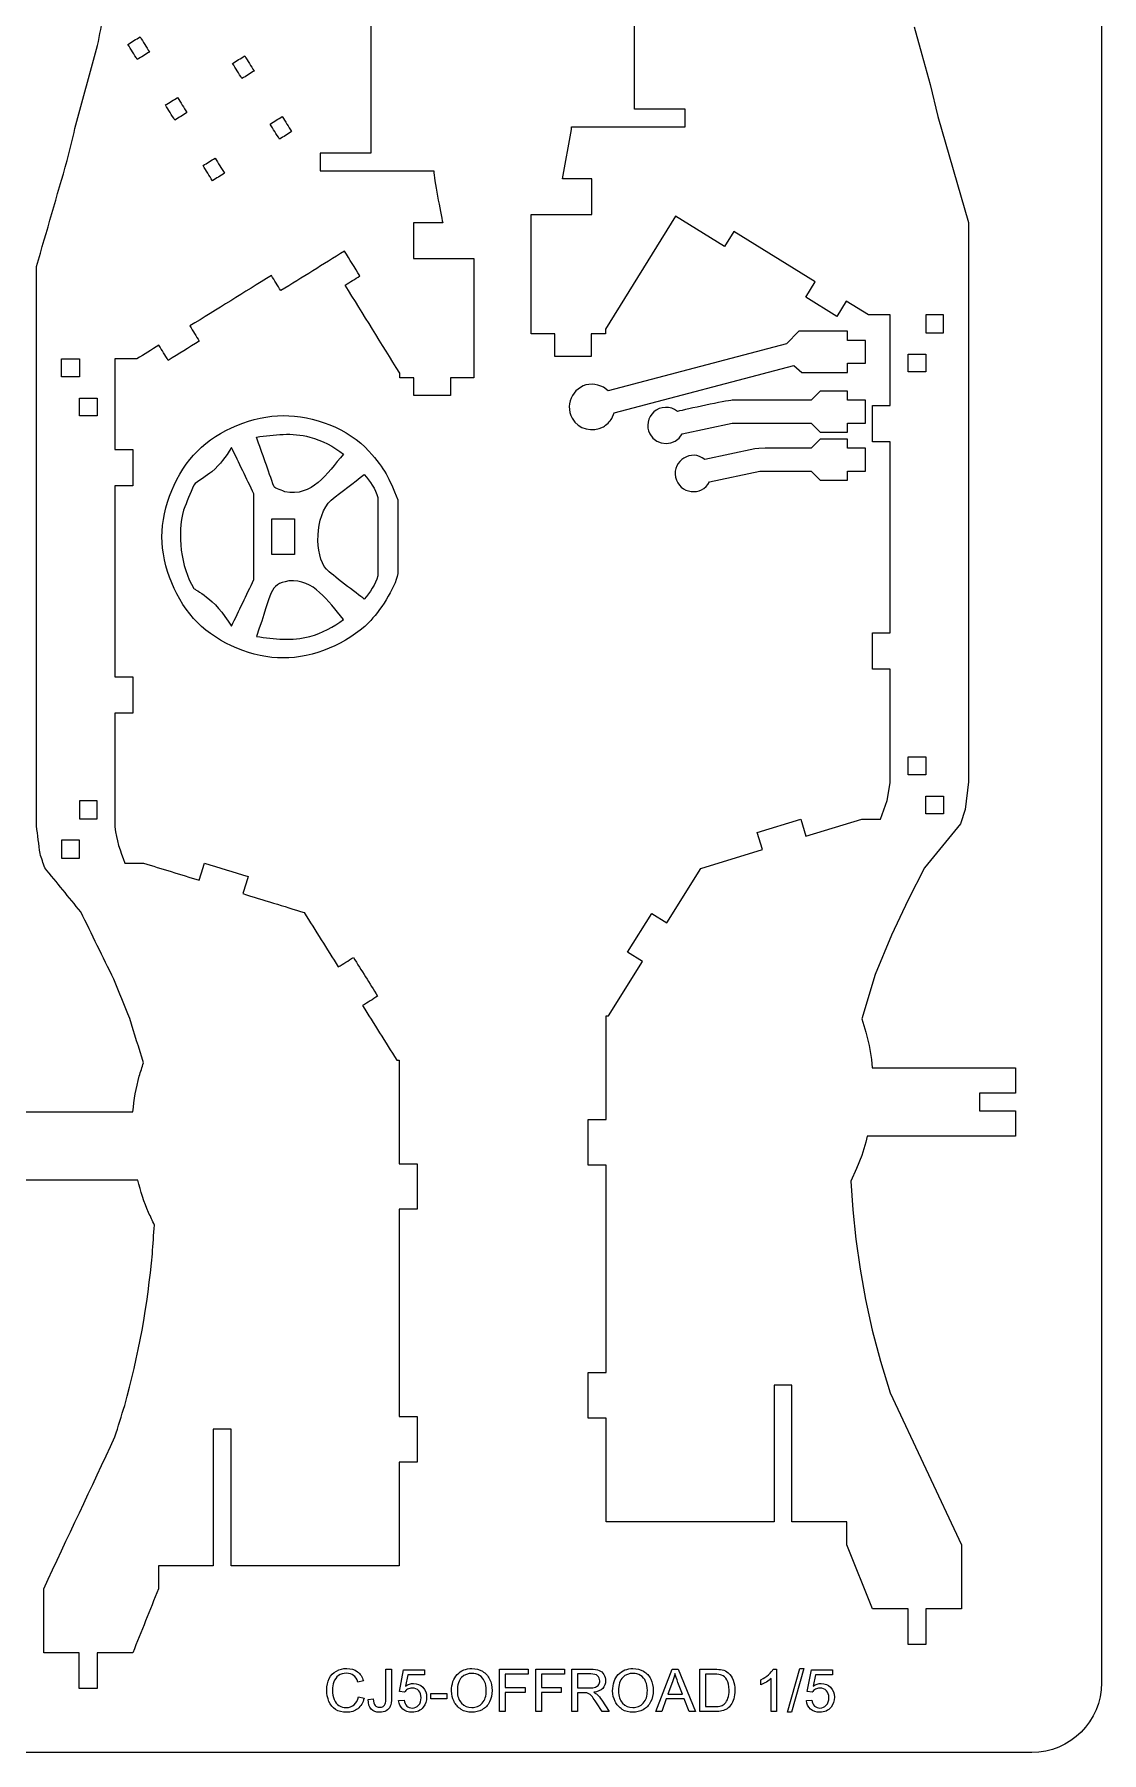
# Model space of a CAD drawing. Header units: centimetres. Extents: x -58 to 58, y -52 to 52.
# Drawn here: x 39.42 to 57.59, y -36.97 to -7.72 of the extents above; entities that cross this region are included whole.
import ezdxf

# ---------------------------------------------------------------- set-up
doc = ezdxf.new("R2010")
doc.units = ezdxf.units.CM
doc.header["$MEASUREMENT"] = 0
doc.layers.add('Camada 1', color=7, linetype='Continuous')

msp = doc.modelspace()

# ---------------------------------------------------------------- linework, layer by layer
at = {"layer": 'Camada 1', "color": 5, "lineweight": 9}
for points in [[(57.5936, 14.19827), (57.5936, 14.19827), (57.5936, -35.7818), (57.5936, -35.7818)], [(57.5936, -35.7818), (57.5936, -36.43627), (57.05813, -36.9718), (56.40361, -36.9718)], [(56.40361, -36.9718), (56.40361, -36.9718), (24.2736, -36.9718), (24.2736, -36.9718)]]:
    msp.add_open_spline(points, degree=3, dxfattribs=at)
at = {"layer": 'Camada 1', "color": 3, "lineweight": 9}
for points in [[(49.63951, -8.99586), (49.63951, -8.99586), (49.63951, -5.00721), (49.63951, -5.00721)], [(45.15088, -5.75626), (45.15088, -7.08584), (45.15088, -8.41544), (45.15088, -9.74503)], [(40.50055, -7.9143), (40.53694, -7.73198), (40.57553, -7.55239), (40.5932, -7.36736)], [(54.40186, -7.59666), (54.40186, -7.59666), (54.53482, -8.06849), (54.53482, -8.06849)], [(40.11552, -9.32677), (40.11552, -9.32677), (40.50055, -7.9143), (40.50055, -7.9143)], [(54.53482, -8.06849), (54.53482, -8.06849), (54.67472, -8.57761), (54.67472, -8.57761)], [(54.67472, -8.57761), (54.67472, -8.57761), (54.80768, -9.121), (54.80768, -9.121)], [(50.50182, -8.99586), (50.50182, -8.99586), (49.63951, -8.99586), (49.63951, -8.99586)], [(50.50182, -9.2993), (50.50182, -9.2993), (50.50182, -8.99586), (50.50182, -8.99586)], [(39.98256, -9.87017), (40.02688, -9.68904), (40.07121, -9.5079), (40.11552, -9.32677)], [(48.41544, -10.18385), (48.41544, -10.18385), (48.56762, -9.34179), (48.56762, -9.34179)], [(48.56762, -9.34179), (48.56762, -9.34179), (48.56762, -9.2993), (48.56762, -9.2993)], [(48.56762, -9.2993), (48.56762, -9.2993), (50.50182, -9.2993), (50.50182, -9.2993)], [(54.80768, -9.121), (54.80768, -9.121), (55.32964, -10.92626), (55.32964, -10.92626)], [(39.46059, -11.67547), (39.63458, -11.0737), (39.80857, -10.47194), (39.98256, -9.87017)], [(45.15088, -9.74503), (44.86343, -9.74503), (44.57599, -9.74503), (44.28854, -9.74503)], [(44.28854, -9.74503), (44.28854, -9.84618), (44.28854, -9.94733), (44.28854, -10.04848)], [(44.28854, -10.04848), (44.9333, -10.04848), (45.57805, -10.04848), (46.2228, -10.04848)], [(46.2228, -10.04848), (46.2228, -10.18515), (46.34314, -10.75683), (46.37498, -10.93303)], [(48.91176, -10.18333), (48.91176, -10.18333), (48.41544, -10.18385), (48.41544, -10.18385)], [(48.91201, -10.78972), (48.91201, -10.78972), (48.91176, -10.18333), (48.91176, -10.18333)], [(47.88331, -12.74016), (47.88331, -12.74016), (47.88331, -10.78972), (47.88331, -10.78972)], [(47.88331, -10.78972), (47.88331, -10.78972), (48.91201, -10.78972), (48.91201, -10.78972)], [(50.33615, -10.82043), (50.33615, -10.82043), (49.14728, -12.74016), (49.14728, -12.74016)], [(51.17087, -11.3373), (51.17087, -11.3373), (50.33615, -10.82043), (50.33615, -10.82043)], [(46.37498, -10.93303), (46.20944, -10.93303), (46.0439, -10.93303), (45.87836, -10.93303)], [(45.87836, -10.93303), (45.87836, -11.135), (45.87836, -11.33695), (45.87836, -11.53892)], [(51.33063, -11.07933), (51.33063, -11.07933), (51.17087, -11.3373), (51.17087, -11.3373)], [(52.71862, -11.93888), (52.71862, -11.93888), (51.33063, -11.07933), (51.33063, -11.07933)], [(55.32964, -10.92626), (55.32964, -10.92626), (55.32964, -20.44747), (55.32964, -20.44747)], [(39.46059, -21.19693), (39.46059, -18.02311), (39.46059, -14.8493), (39.46059, -11.67547)], [(44.70471, -11.41453), (44.34298, -11.63853), (43.98126, -11.86253), (43.61954, -12.08653)], [(44.9656, -11.8358), (44.87864, -11.69538), (44.79167, -11.55495), (44.70471, -11.41453)], [(45.87836, -11.53892), (46.22128, -11.53892), (46.56421, -11.53892), (46.90714, -11.53892)], [(46.90714, -11.53892), (46.90714, -12.21615), (46.90714, -12.89338), (46.90714, -13.5706)], [(43.45977, -11.82855), (42.99709, -12.11508), (42.53441, -12.4016), (42.07174, -12.68812)], [(43.61954, -12.08653), (43.56628, -12.00054), (43.51302, -11.91454), (43.45977, -11.82855)], [(44.71511, -11.99093), (44.79861, -11.93922), (44.8821, -11.8875), (44.9656, -11.8358)], [(45.64312, -13.48943), (45.33378, -12.98993), (45.02445, -12.49043), (44.71511, -11.99093)], [(52.55886, -12.19686), (52.55886, -12.19686), (52.71862, -11.93888), (52.71862, -11.93888)], [(53.08735, -12.52415), (53.08735, -12.52415), (52.55886, -12.19686), (52.55886, -12.19686)], [(53.24711, -12.26616), (53.24711, -12.26616), (53.08735, -12.52415), (53.08735, -12.52415)], [(53.62197, -12.49838), (53.62197, -12.49838), (53.24711, -12.26616), (53.24711, -12.26616)], [(53.99368, -12.49838), (53.99368, -12.49838), (53.62197, -12.49838), (53.62197, -12.49838)], [(53.99368, -14.04004), (53.99368, -14.04004), (53.99368, -12.49838), (53.99368, -12.49838)], [(42.07174, -12.68812), (42.12499, -12.77411), (42.17825, -12.86012), (42.23151, -12.9461)], [(47.88331, -12.82132), (47.88331, -12.82132), (47.88331, -12.74016), (47.88331, -12.74016)], [(48.28224, -12.82132), (48.28224, -12.82132), (47.88331, -12.82132), (47.88331, -12.82132)], [(48.28224, -13.20973), (48.28224, -13.20973), (48.28224, -12.82132), (48.28224, -12.82132)], [(49.14728, -12.82132), (49.14728, -12.82132), (48.90369, -12.82132), (48.90369, -12.82132)], [(48.90369, -12.82132), (48.90369, -12.82132), (48.90369, -13.20973), (48.90369, -13.20973)], [(49.14728, -12.74016), (49.14728, -12.74016), (49.14728, -12.82132), (49.14728, -12.82132)], [(52.44048, -12.77846), (52.44048, -12.77846), (52.2312, -12.98919), (52.2312, -12.98919)], [(53.26781, -12.77847), (53.26781, -12.77847), (52.44048, -12.77846), (52.44048, -12.77846)], [(53.26781, -12.93384), (53.26781, -12.93384), (53.26781, -12.77847), (53.26781, -12.77847)], [(41.54324, -13.01542), (41.41826, -13.09282), (41.29328, -13.17023), (41.1683, -13.24763)], [(41.70299, -13.27341), (41.64974, -13.18741), (41.59649, -13.10142), (41.54324, -13.01542)], [(42.23151, -12.9461), (42.05534, -13.0552), (41.87916, -13.16431), (41.70299, -13.27341)], [(52.2312, -12.98919), (52.2312, -12.98919), (49.19306, -13.79284), (49.19306, -13.79284)], [(53.57124, -12.93384), (53.57124, -12.93384), (53.26781, -12.93384), (53.26781, -12.93384)], [(53.57124, -13.32223), (53.57124, -13.32223), (53.57124, -12.93384), (53.57124, -12.93384)], [(41.1683, -13.24763), (41.0444, -13.24763), (40.92048, -13.24763), (40.79658, -13.24763)], [(40.79658, -13.24763), (40.79658, -13.76153), (40.79658, -14.27544), (40.79658, -14.78934)], [(48.90369, -13.20973), (48.90369, -13.20973), (48.28224, -13.20973), (48.28224, -13.20973)], [(49.29237, -14.16833), (49.29237, -14.16833), (52.35054, -13.35938), (52.35054, -13.35938)], [(52.35054, -13.35938), (52.35054, -13.35938), (52.491, -13.47758), (52.491, -13.47758)], [(53.26781, -13.47759), (53.26781, -13.47759), (53.26782, -13.32223), (53.26782, -13.32223)], [(53.26782, -13.32223), (53.26782, -13.32223), (53.57124, -13.32223), (53.57124, -13.32223)], [(45.64312, -13.5706), (45.64312, -13.54354), (45.64312, -13.5165), (45.64312, -13.48943)], [(45.88671, -13.5706), (45.80552, -13.5706), (45.72431, -13.5706), (45.64312, -13.5706)], [(45.88671, -13.87405), (45.88671, -13.7729), (45.88671, -13.67175), (45.88671, -13.5706)], [(46.90714, -13.5706), (46.77415, -13.5706), (46.64116, -13.5706), (46.50818, -13.5706)], [(46.50818, -13.5706), (46.50818, -13.67175), (46.50818, -13.7729), (46.50818, -13.87405)], [(48.91877, -13.6782), (48.62295, -13.67726), (48.43344, -14.00309), (48.58055, -14.25975)], [(49.11281, -13.73086), (49.06314, -13.70198), (48.97623, -13.67838), (48.91877, -13.6782)], [(49.19306, -13.79284), (49.19306, -13.79284), (49.11281, -13.73086), (49.11281, -13.73086)], [(52.491, -13.47758), (52.491, -13.47758), (53.26781, -13.47759), (53.26781, -13.47759)], [(46.50818, -13.87405), (46.30102, -13.87405), (46.09387, -13.87405), (45.88671, -13.87405)], [(51.30607, -13.95139), (51.19226, -13.95735), (50.53089, -14.10747), (50.3702, -14.14163)], [(52.64635, -13.95139), (52.64635, -13.95139), (51.30607, -13.95139), (51.30607, -13.95139)], [(52.80172, -13.79603), (52.80172, -13.79603), (52.64635, -13.95139), (52.64635, -13.95139)], [(53.26781, -13.79603), (53.26781, -13.79603), (52.80172, -13.79603), (52.80172, -13.79603)], [(53.26781, -13.95139), (53.26781, -13.95139), (53.26781, -13.79603), (53.26781, -13.79603)], [(53.57124, -13.95139), (53.57124, -13.95139), (53.26781, -13.95139), (53.26781, -13.95139)], [(53.57124, -14.3398), (53.57124, -14.3398), (53.57124, -13.95139), (53.57124, -13.95139)], [(42.19988, -14.81686), (42.5607, -14.45604), (43.14868, -14.21248), (43.65896, -14.21248)], [(43.65896, -14.21248), (44.16926, -14.21248), (44.77946, -14.43508), (45.11804, -14.81686)], [(48.58055, -14.25975), (48.68545, -14.44276), (48.92764, -14.5085), (49.11066, -14.4036)], [(49.11066, -14.4036), (49.16047, -14.37504), (49.22441, -14.31152), (49.25329, -14.26189)], [(49.25329, -14.26189), (49.25329, -14.26189), (49.29237, -14.16833), (49.29237, -14.16833)], [(49.9686, -14.15043), (49.86782, -14.24119), (49.83809, -14.40158), (49.89967, -14.52241)], [(50.3702, -14.14163), (50.25573, -14.0438), (50.07667, -14.05313), (49.9686, -14.15043)], [(53.69024, -14.66149), (53.69024, -14.66149), (53.69024, -14.04004), (53.69024, -14.04004)], [(53.69024, -14.04004), (53.69024, -14.04004), (53.99368, -14.04004), (53.99368, -14.04004)], [(49.89967, -14.52241), (50.01316, -14.74515), (50.34336, -14.74703), (50.45097, -14.52155)], [(50.45097, -14.52155), (50.45097, -14.52155), (51.30607, -14.3398), (51.30607, -14.3398)], [(51.30607, -14.3398), (51.30607, -14.3398), (52.64635, -14.3398), (52.64635, -14.3398)], [(52.64635, -14.3398), (52.64635, -14.3398), (52.80172, -14.49515), (52.80172, -14.49515)], [(52.80172, -14.61418), (52.80172, -14.61418), (52.64636, -14.76952), (52.64636, -14.76952)], [(52.80172, -14.49515), (52.80172, -14.49515), (53.26781, -14.49515), (53.26781, -14.49515)], [(53.26781, -14.61415), (53.26781, -14.61415), (52.80172, -14.61418), (52.80172, -14.61418)], [(53.26781, -14.49515), (53.26781, -14.49515), (53.26781, -14.3398), (53.26781, -14.3398)], [(53.26781, -14.3398), (53.26781, -14.3398), (53.57124, -14.3398), (53.57124, -14.3398)], [(53.26782, -14.76952), (53.26782, -14.76952), (53.26781, -14.61415), (53.26781, -14.61415)], [(40.79658, -14.78934), (40.89773, -14.78934), (40.99888, -14.78934), (41.10003, -14.78934)], [(41.10003, -14.78934), (41.10003, -14.9965), (41.10003, -15.20364), (41.10003, -15.4108)], [(41.59551, -16.27594), (41.59551, -15.76565), (41.83906, -15.17769), (42.19988, -14.81686)], [(45.11804, -14.81686), (45.40399, -15.13927), (45.44857, -15.25046), (45.61351, -15.64868)], [(50.83631, -14.95981), (50.61926, -14.7746), (50.27801, -14.97868), (50.33869, -15.26413)], [(51.69141, -14.77804), (51.69141, -14.77804), (50.83631, -14.95981), (50.83631, -14.95981)], [(52.64636, -14.76952), (52.48208, -14.76952), (51.80397, -14.76021), (51.69141, -14.77804)], [(53.57126, -14.76952), (53.57126, -14.76952), (53.26782, -14.76952), (53.26782, -14.76952)], [(53.57126, -15.15792), (53.57126, -15.15792), (53.57126, -14.76952), (53.57126, -14.76952)], [(53.99368, -14.66149), (53.99368, -14.66149), (53.69024, -14.66149), (53.69024, -14.66149)], [(53.99368, -17.90854), (53.99368, -17.90854), (53.99368, -14.66149), (53.99368, -14.66149)], [(50.91707, -15.33972), (50.91707, -15.33972), (51.77217, -15.15795), (51.77217, -15.15795)], [(51.77217, -15.15795), (51.77217, -15.15795), (52.64636, -15.15793), (52.64636, -15.15793)], [(52.64636, -15.15793), (52.64636, -15.15793), (52.80174, -15.3133), (52.80174, -15.3133)], [(53.26781, -15.15793), (53.26781, -15.15793), (53.57126, -15.15792), (53.57126, -15.15792)], [(53.26783, -15.31328), (53.26783, -15.31328), (53.26781, -15.15793), (53.26781, -15.15793)], [(41.10003, -15.4108), (40.99888, -15.4108), (40.89773, -15.4108), (40.79658, -15.4108)], [(40.79658, -15.4108), (40.79658, -16.49317), (40.79658, -17.57556), (40.79658, -18.65794)], [(50.33869, -15.26413), (50.39938, -15.54968), (50.79427, -15.59713), (50.91707, -15.33972)], [(52.80174, -15.3133), (52.80174, -15.3133), (53.26783, -15.31328), (53.26783, -15.31328)], [(45.61351, -15.64868), (45.61351, -16.06686), (45.61351, -16.48502), (45.61351, -16.9032)], [(42.19988, -17.73502), (41.83906, -17.37419), (41.59551, -16.78622), (41.59551, -16.27594)], [(45.61351, -16.9032), (45.56327, -17.15575), (45.29647, -17.55659), (45.11804, -17.73502)], [(43.65896, -18.33939), (43.14868, -18.33939), (42.5607, -18.09586), (42.19988, -17.73502)], [(45.11804, -17.73502), (44.75721, -18.09585), (44.16926, -18.33939), (43.65896, -18.33939)], [(53.69024, -18.52998), (53.69024, -18.52998), (53.69024, -17.90854), (53.69024, -17.90854)], [(53.69024, -17.90854), (53.69024, -17.90854), (53.99368, -17.90854), (53.99368, -17.90854)], [(40.79658, -18.65794), (40.89773, -18.65794), (40.99888, -18.65794), (41.10003, -18.65794)], [(41.10003, -18.65794), (41.10003, -18.86509), (41.10003, -19.07225), (41.10003, -19.2794)], [(53.99368, -18.52998), (53.99368, -18.52998), (53.69024, -18.52998), (53.69024, -18.52998)], [(53.99368, -20.46499), (53.99368, -20.46499), (53.99368, -18.52998), (53.99368, -18.52998)], [(41.10003, -19.2794), (40.99888, -19.2794), (40.89773, -19.2794), (40.79658, -19.2794)], [(40.79658, -19.2794), (40.79658, -19.92442), (40.79658, -20.56945), (40.79658, -21.21446)], [(53.94054, -20.76777), (53.94054, -20.76777), (53.99368, -20.46499), (53.99368, -20.46499)], [(55.32964, -20.44747), (55.32964, -20.44747), (55.26998, -20.92002), (55.26998, -20.92002)], [(53.82688, -21.08028), (53.82688, -21.08028), (53.94054, -20.76777), (53.94054, -20.76777)], [(55.26998, -20.92002), (55.26998, -20.92002), (55.1901, -21.1615), (55.1901, -21.1615)], [(39.52024, -21.66951), (39.50035, -21.51199), (39.48048, -21.35445), (39.46059, -21.19693)], [(40.79658, -21.21446), (40.81617, -21.43926), (40.88776, -21.62186), (40.96338, -21.82976)], [(51.72862, -21.31115), (51.72862, -21.31115), (52.4711, -21.08274), (52.4711, -21.08274)], [(51.81785, -21.60118), (51.81785, -21.60118), (51.72862, -21.31115), (51.72862, -21.31115)], [(52.4711, -21.08274), (52.4711, -21.08274), (52.56032, -21.37276), (52.56032, -21.37276)], [(52.56032, -21.37276), (52.56032, -21.37276), (53.51105, -21.08028), (53.51105, -21.08028)], [(53.51105, -21.08028), (53.51105, -21.08028), (53.82688, -21.08028), (53.82688, -21.08028)], [(55.1901, -21.1615), (55.1901, -21.1615), (54.5755, -21.91077), (54.5755, -21.91077)], [(50.7729, -21.92264), (50.7729, -21.92264), (51.81785, -21.60118), (51.81785, -21.60118)], [(39.60014, -21.91099), (39.57351, -21.8305), (39.54687, -21.75), (39.52024, -21.66951)], [(40.21474, -22.66028), (40.00987, -22.41052), (39.80501, -22.16075), (39.60014, -21.91099)], [(40.96338, -21.82976), (41.06866, -21.82976), (41.17394, -21.82976), (41.27922, -21.82976)], [(41.27922, -21.82976), (41.59614, -21.92726), (41.91306, -22.02476), (42.22998, -22.12225)], [(42.22998, -22.12225), (42.25972, -22.02558), (42.28947, -21.9289), (42.31921, -21.83223)], [(42.31921, -21.83223), (42.56671, -21.90836), (42.81419, -21.98451), (43.06169, -22.06065)], [(50.19193, -22.84878), (50.19193, -22.84878), (50.7729, -21.92264), (50.7729, -21.92264)], [(54.5755, -21.91077), (54.5755, -21.91077), (54.30149, -22.45795), (54.30149, -22.45795)], [(43.06169, -22.06065), (43.03195, -22.15732), (43.0022, -22.254), (42.97246, -22.35067)], [(42.97246, -22.35067), (43.3208, -22.45783), (43.66912, -22.56499), (44.01746, -22.67215)], [(54.30149, -22.45795), (54.30149, -22.45795), (54.01344, -23.059), (54.01344, -23.059)], [(40.77683, -23.80854), (40.58946, -23.42579), (40.40211, -23.04303), (40.21474, -22.66028)], [(44.01746, -22.67215), (44.21112, -22.98087), (44.40477, -23.28961), (44.59843, -23.59833)], [(49.52208, -23.3456), (49.52208, -23.3456), (49.93488, -22.68754), (49.93488, -22.68754)], [(49.93488, -22.68754), (49.93488, -22.68754), (50.19193, -22.84878), (50.19193, -22.84878)], [(54.01344, -23.059), (54.01344, -23.059), (53.74002, -23.72841), (53.74002, -23.72841)], [(49.77913, -23.50684), (49.77913, -23.50684), (49.52208, -23.3456), (49.52208, -23.3456)], [(44.59843, -23.59833), (44.68412, -23.54458), (44.7698, -23.49082), (44.85549, -23.43707)], [(44.85549, -23.43707), (44.99309, -23.65643), (45.1307, -23.87579), (45.2683, -24.09514)], [(49.19816, -24.43298), (49.19816, -24.43298), (49.77913, -23.50684), (49.77913, -23.50684)], [(41.05024, -24.47797), (40.9591, -24.25483), (40.86797, -24.03168), (40.77683, -23.80854)], [(53.74002, -23.72841), (53.74002, -23.72841), (53.50997, -24.48069), (53.50997, -24.48069)], [(45.2683, -24.09514), (45.18261, -24.14889), (45.09693, -24.20264), (45.01124, -24.25639)], [(45.01124, -24.25639), (45.2049, -24.56511), (45.39857, -24.87384), (45.59223, -25.18256)], [(41.2803, -25.23026), (41.20362, -24.97949), (41.12693, -24.72873), (41.05024, -24.47797)], [(49.15569, -26.19741), (49.15569, -26.19741), (49.15569, -24.43298), (49.15569, -24.43298)], [(49.15569, -24.43298), (49.15569, -24.43298), (49.19816, -24.43298), (49.19816, -24.43298)], [(53.50997, -24.48069), (53.50997, -24.48069), (53.58031, -24.70696), (53.58031, -24.70696)], [(53.58031, -24.70696), (53.58031, -24.70696), (53.63533, -24.93744), (53.63533, -24.93744)], [(53.63533, -24.93744), (53.63533, -24.93744), (53.67475, -25.17109), (53.67475, -25.17109)], [(41.20996, -25.45654), (41.23341, -25.38112), (41.25686, -25.30568), (41.2803, -25.23026)], [(45.59223, -25.18256), (45.6064, -25.18256), (45.62056, -25.18256), (45.63472, -25.18256)], [(45.63472, -25.18256), (45.63472, -25.77072), (45.63472, -26.35887), (45.63472, -26.94702)], [(53.67475, -25.17109), (53.67475, -25.17109), (53.6892, -25.31506), (53.6892, -25.31506)], [(53.6892, -25.31506), (53.6892, -25.31506), (56.12595, -25.31506), (56.12595, -25.31506)], [(56.12595, -25.31506), (56.12595, -25.31506), (56.12595, -25.74596), (56.12595, -25.74596)], [(41.10108, -26.06466), (41.122, -25.8562), (41.15427, -25.65946), (41.20996, -25.45654)], [(56.12595, -25.74596), (56.12595, -25.74596), (55.51219, -25.74596), (55.51219, -25.74596)], [(55.51219, -25.74596), (55.51219, -25.74596), (55.51219, -26.0494), (55.51219, -26.0494)], [(38.66426, -26.06466), (39.47653, -26.06466), (40.28881, -26.06466), (41.10108, -26.06466)], [(48.85224, -26.97422), (48.85224, -26.97422), (48.85224, -26.19741), (48.85224, -26.19741)], [(48.85224, -26.19741), (48.85224, -26.19741), (49.15569, -26.19741), (49.15569, -26.19741)], [(55.51219, -26.0494), (55.51219, -26.0494), (56.12595, -26.0494), (56.12595, -26.0494)], [(56.12595, -26.0494), (56.12595, -26.0494), (56.12595, -26.48027), (56.12595, -26.48027)], [(53.57903, -26.58023), (53.57903, -26.58023), (53.50838, -26.80641), (53.50838, -26.80641)], [(53.60303, -26.48027), (53.60303, -26.48027), (53.57903, -26.58023), (53.57903, -26.58023)], [(56.12595, -26.48027), (56.12595, -26.48027), (53.60303, -26.48027), (53.60303, -26.48027)], [(53.50838, -26.80641), (53.50838, -26.80641), (53.4227, -27.02734), (53.4227, -27.02734)], [(45.63472, -26.94702), (45.73587, -26.94702), (45.83702, -26.94702), (45.93817, -26.94702)], [(45.93817, -26.94702), (45.93817, -27.20597), (45.93817, -27.46491), (45.93817, -27.72386)], [(49.15569, -26.97422), (49.15569, -26.97422), (48.85224, -26.97422), (48.85224, -26.97422)], [(49.15569, -30.50304), (49.15569, -30.50304), (49.15569, -26.97422), (49.15569, -26.97422)], [(53.4227, -27.02734), (53.4227, -27.02734), (53.3224, -27.24201), (53.3224, -27.24201)], [(41.18723, -27.2299), (40.34624, -27.2299), (39.50525, -27.2299), (38.66426, -27.2299)], [(41.36757, -27.77699), (41.29522, -27.60751), (41.23041, -27.40964), (41.18723, -27.2299)], [(53.3224, -27.24201), (53.3224, -27.24201), (53.35802, -27.7324), (53.35802, -27.7324)], [(41.46787, -27.99167), (41.43443, -27.92011), (41.40101, -27.84855), (41.36757, -27.77699)], [(45.93817, -27.72386), (45.83702, -27.72386), (45.73587, -27.72386), (45.63472, -27.72386)], [(45.63472, -27.72386), (45.63472, -28.90017), (45.63472, -30.07647), (45.63472, -31.25279)], [(53.35802, -27.7324), (53.35802, -27.7324), (53.41062, -28.23212), (53.41062, -28.23212)], [(41.43227, -28.48207), (41.44413, -28.3186), (41.45601, -28.15514), (41.46787, -27.99167)], [(53.41062, -28.23212), (53.41062, -28.23212), (53.48207, -28.74049), (53.48207, -28.74049)], [(40.96209, -31.06087), (41.1952, -30.24374), (41.35698, -29.32891), (41.43227, -28.48207)], [(53.48207, -28.74049), (53.48207, -28.74049), (53.57423, -29.2569), (53.57423, -29.2569)], [(53.57423, -29.2569), (53.57423, -29.2569), (53.68898, -29.78065), (53.68898, -29.78065)], [(53.68898, -29.78065), (53.68898, -29.78065), (53.82818, -30.31113), (53.82818, -30.31113)], [(53.82818, -30.31113), (53.82818, -30.31113), (53.99368, -30.84768), (53.99368, -30.84768)], [(48.85224, -31.27985), (48.85224, -31.27985), (48.85224, -30.50304), (48.85224, -30.50304)], [(48.85224, -30.50304), (48.85224, -30.50304), (49.15569, -30.50304), (49.15569, -30.50304)], [(52.32165, -30.7142), (52.32165, -30.7142), (52.0182, -30.7142), (52.0182, -30.7142)], [(52.0182, -30.7142), (52.0182, -30.7142), (52.0182, -33.04428), (52.0182, -33.04428)], [(52.32165, -33.04428), (52.32165, -33.04428), (52.32165, -30.7142), (52.32165, -30.7142)], [(53.99368, -30.84768), (53.99368, -30.84768), (55.20805, -33.43268), (55.20805, -33.43268)], [(40.79658, -31.59743), (40.85175, -31.41857), (40.90692, -31.23972), (40.96209, -31.06087)], [(45.63472, -31.25279), (45.73587, -31.25279), (45.83702, -31.25279), (45.93817, -31.25279)], [(45.93817, -31.25279), (45.93817, -31.51173), (45.93817, -31.77067), (45.93817, -32.02961)], [(49.15569, -31.27985), (49.15569, -31.27985), (48.85224, -31.27985), (48.85224, -31.27985)], [(49.15569, -33.04428), (49.15569, -33.04428), (49.15569, -31.27985), (49.15569, -31.27985)], [(42.77211, -31.46394), (42.67096, -31.46394), (42.56981, -31.46394), (42.46866, -31.46394)], [(42.46866, -31.46394), (42.46866, -32.24066), (42.46866, -33.01737), (42.46866, -33.79408)], [(42.77211, -33.79408), (42.77211, -33.01737), (42.77211, -32.24066), (42.77211, -31.46394)], [(39.58219, -34.1825), (39.98699, -33.32081), (40.39178, -32.45912), (40.79658, -31.59743)], [(45.93817, -32.02961), (45.83702, -32.02961), (45.73587, -32.02961), (45.63472, -32.02961)], [(45.63472, -32.02961), (45.63472, -32.61777), (45.63472, -33.20592), (45.63472, -33.79408)], [(52.0182, -33.04428), (52.0182, -33.04428), (49.15569, -33.04428), (49.15569, -33.04428)], [(53.25397, -33.04428), (53.25397, -33.04428), (52.32165, -33.04428), (52.32165, -33.04428)], [(53.25397, -33.43268), (53.25397, -33.43268), (53.25397, -33.04428), (53.25397, -33.04428)], [(53.69084, -34.52508), (53.69084, -34.52508), (53.25397, -33.43268), (53.25397, -33.43268)], [(55.20805, -33.43268), (55.20805, -33.43268), (55.20805, -34.52508), (55.20805, -34.52508)], [(42.46866, -33.79408), (42.15788, -33.79408), (41.84709, -33.79408), (41.53631, -33.79408)], [(41.53631, -33.79408), (41.53631, -33.92355), (41.53631, -34.05303), (41.53631, -34.1825)], [(45.63472, -33.79408), (44.68052, -33.79408), (43.72631, -33.79408), (42.77211, -33.79408)], [(39.58219, -35.27491), (39.58219, -34.91077), (39.58219, -34.54664), (39.58219, -34.1825)], [(41.53631, -34.1825), (41.39068, -34.54664), (41.24506, -34.91077), (41.09942, -35.27491)], [(54.29773, -34.52508), (54.29773, -34.52508), (53.69084, -34.52508), (53.69084, -34.52508)], [(54.29773, -35.13098), (54.29773, -35.13098), (54.29773, -34.52508), (54.29773, -34.52508)], [(55.20805, -34.52508), (55.20805, -34.52508), (54.60117, -34.52508), (54.60117, -34.52508)], [(54.60117, -34.52508), (54.60117, -34.52508), (54.60117, -35.13098), (54.60117, -35.13098)], [(40.18907, -35.27491), (39.98677, -35.27491), (39.78449, -35.27491), (39.58219, -35.27491)], [(40.18907, -35.88084), (40.18907, -35.67886), (40.18907, -35.47689), (40.18907, -35.27491)], [(41.09942, -35.27491), (40.89712, -35.27491), (40.69482, -35.27491), (40.49252, -35.27491)], [(40.49252, -35.27491), (40.49252, -35.47689), (40.49252, -35.67886), (40.49252, -35.88084)], [(54.60117, -35.13098), (54.60117, -35.13098), (54.29773, -35.13098), (54.29773, -35.13098)], [(40.49252, -35.88084), (40.39137, -35.88084), (40.29022, -35.88084), (40.18907, -35.88084)]]:
    msp.add_open_spline(points, degree=3, dxfattribs=at)
at = {"layer": 'Camada 1', "lineweight": 9}
for points in [[(41.01658, -7.89429), (41.08537, -7.85169), (41.15415, -7.80908), (41.22295, -7.76648)], [(41.17636, -8.15227), (41.12309, -8.06628), (41.06984, -7.98028), (41.01658, -7.89429)], [(41.22295, -7.76648), (41.27621, -7.85246), (41.32948, -7.93845), (41.38274, -8.02444)], [(41.38274, -8.02444), (41.31395, -8.06706), (41.24515, -8.10966), (41.17636, -8.15227)], [(42.79846, -8.21839), (42.86725, -8.17578), (42.93604, -8.13316), (43.00483, -8.09055)], [(43.00483, -8.09055), (43.05809, -8.17654), (43.11135, -8.26254), (43.16461, -8.34853)], [(42.95824, -8.47636), (42.90498, -8.39037), (42.85172, -8.30438), (42.79846, -8.21839)], [(43.16461, -8.34853), (43.09582, -8.39114), (43.02703, -8.43374), (42.95824, -8.47636)], [(41.65573, -8.92619), (41.72452, -8.88358), (41.7933, -8.84097), (41.8621, -8.79836)], [(41.81551, -9.18416), (41.76224, -9.09817), (41.70899, -9.01218), (41.65573, -8.92619)], [(42.02189, -9.05633), (41.9531, -9.09894), (41.8843, -9.14154), (41.81551, -9.18416)], [(41.8621, -8.79836), (41.91536, -8.88435), (41.96862, -8.97034), (42.02189, -9.05633)], [(43.4376, -9.25027), (43.50639, -9.20766), (43.57518, -9.16506), (43.64398, -9.12244)], [(43.59739, -9.50824), (43.54413, -9.42225), (43.49086, -9.33626), (43.4376, -9.25027)], [(43.64398, -9.12244), (43.69724, -9.20843), (43.75049, -9.29442), (43.80376, -9.38041)], [(43.80376, -9.38041), (43.73497, -9.42303), (43.66618, -9.46563), (43.59739, -9.50824)], [(42.29487, -9.95807), (42.36367, -9.91546), (42.43246, -9.87286), (42.50126, -9.83024)], [(42.50126, -9.83024), (42.55452, -9.91623), (42.60777, -10.00222), (42.66104, -10.08821)], [(42.45466, -10.21604), (42.40139, -10.13005), (42.34814, -10.04406), (42.29487, -9.95807)], [(42.66104, -10.08821), (42.59224, -10.13083), (42.52345, -10.17343), (42.45466, -10.21604)], [(54.904, -12.49838), (54.904, -12.49838), (54.60056, -12.49838), (54.60056, -12.49838)], [(54.60056, -12.49838), (54.60056, -12.49838), (54.60056, -12.80182), (54.60056, -12.80182)], [(54.904, -12.80182), (54.904, -12.80182), (54.904, -12.49838), (54.904, -12.49838)], [(54.60056, -12.80182), (54.60056, -12.80182), (54.904, -12.80182), (54.904, -12.80182)], [(39.88623, -13.24763), (39.98738, -13.24763), (40.08853, -13.24763), (40.18968, -13.24763)], [(39.88623, -13.55108), (39.88623, -13.44993), (39.88623, -13.34878), (39.88623, -13.24763)], [(40.18968, -13.24763), (40.18968, -13.34878), (40.18968, -13.44993), (40.18968, -13.55108)], [(54.29712, -13.46938), (54.29712, -13.46938), (54.29712, -13.16595), (54.29712, -13.16595)], [(54.29712, -13.16595), (54.29712, -13.16595), (54.60056, -13.16595), (54.60056, -13.16595)], [(54.60056, -13.16595), (54.60056, -13.16595), (54.60056, -13.46938), (54.60056, -13.46938)], [(40.18968, -13.55108), (40.08853, -13.55108), (39.98738, -13.55108), (39.88623, -13.55108)], [(54.60056, -13.46938), (54.60056, -13.46938), (54.29712, -13.46938), (54.29712, -13.46938)], [(40.18968, -14.21867), (40.18968, -14.11752), (40.18968, -14.01637), (40.18968, -13.91522)], [(40.18968, -13.91522), (40.29083, -13.91522), (40.39198, -13.91522), (40.49313, -13.91522)], [(40.49313, -13.91522), (40.49313, -14.01637), (40.49313, -14.11752), (40.49313, -14.21867)], [(40.49313, -14.21867), (40.39198, -14.21867), (40.29083, -14.21867), (40.18968, -14.21867)], [(43.20412, -14.57843), (43.50909, -14.53829), (43.80975, -14.49696), (44.1138, -14.57843)], [(43.50481, -15.42681), (43.40457, -15.14402), (43.30435, -14.86122), (43.20412, -14.57843)], [(44.1138, -14.57843), (44.32081, -14.63389), (44.52076, -14.74106), (44.68923, -14.87029)], [(42.78028, -14.754), (42.67202, -14.93367), (42.59765, -15.02655), (42.44614, -15.17156)], [(43.1613, -15.54765), (43.03429, -15.2831), (42.90728, -15.01855), (42.78028, -14.754)], [(44.68923, -14.87029), (44.39333, -15.20309), (44.15968, -15.60431), (43.68896, -15.51021)], [(42.44614, -15.17156), (42.36913, -15.23044), (42.19362, -15.33148), (42.13703, -15.39724)], [(42.13703, -15.39724), (42.07851, -15.53852), (42.01998, -15.67981), (41.96146, -15.82108)], [(43.68896, -15.51021), (43.66169, -15.49969), (43.52236, -15.44825), (43.50481, -15.42681)], [(44.47434, -15.65019), (44.66331, -15.50521), (44.85229, -15.36023), (45.04126, -15.21526)], [(45.04126, -15.21526), (45.13104, -15.33227), (45.23889, -15.45936), (45.26869, -15.60916)], [(43.1613, -17.00422), (43.1613, -16.5187), (43.1613, -16.03317), (43.1613, -15.54765)], [(44.39655, -16.82767), (44.18764, -16.59677), (44.19891, -15.91222), (44.47434, -15.65019)], [(45.26869, -15.60916), (45.26869, -16.05367), (45.26869, -16.49819), (45.26869, -16.94271)], [(41.96146, -15.82108), (41.85178, -16.23043), (41.91541, -16.79009), (42.13703, -17.15463)], [(43.46475, -15.97248), (43.59422, -15.97248), (43.7237, -15.97248), (43.85317, -15.97248)], [(43.46475, -16.57939), (43.46475, -16.37709), (43.46475, -16.17478), (43.46475, -15.97248)], [(43.85317, -15.97248), (43.85317, -16.17478), (43.85317, -16.37709), (43.85317, -16.57939)], [(43.85317, -16.57939), (43.7237, -16.57939), (43.59422, -16.57939), (43.46475, -16.57939)], [(45.04126, -17.33662), (44.92018, -17.24373), (44.47667, -16.91623), (44.39655, -16.82767)], [(45.26869, -16.94271), (45.23889, -17.09252), (45.13104, -17.21961), (45.04126, -17.33662)], [(42.13703, -17.15463), (42.1608, -17.18286), (42.4845, -17.307), (42.78028, -17.79788)], [(42.78028, -17.79788), (42.90728, -17.53333), (43.03429, -17.26877), (43.1613, -17.00422)], [(43.75533, -17.0284), (43.40691, -17.09805), (43.48272, -17.1874), (43.20412, -17.97345)], [(44.68923, -17.68159), (44.40967, -17.36716), (44.19056, -16.992), (43.75533, -17.0284)], [(44.1138, -17.97345), (44.32081, -17.91798), (44.52076, -17.81081), (44.68923, -17.68159)], [(43.20412, -17.97345), (43.50909, -18.01359), (43.80975, -18.05492), (44.1138, -17.97345)], [(54.29712, -20.32713), (54.29712, -20.32713), (54.29712, -20.02369), (54.29712, -20.02369)], [(54.29712, -20.02369), (54.29712, -20.02369), (54.60056, -20.02369), (54.60056, -20.02369)], [(54.60056, -20.02369), (54.60056, -20.02369), (54.60056, -20.32713), (54.60056, -20.32713)], [(54.60056, -20.32713), (54.60056, -20.32713), (54.29712, -20.32713), (54.29712, -20.32713)], [(54.60056, -20.99469), (54.60056, -20.99469), (54.60056, -20.69125), (54.60056, -20.69125)], [(54.60056, -20.69125), (54.60056, -20.69125), (54.904, -20.69125), (54.904, -20.69125)], [(54.904, -20.69125), (54.904, -20.69125), (54.904, -20.99469), (54.904, -20.99469)], [(40.18968, -20.77314), (40.18968, -20.87429), (40.18968, -20.97544), (40.18968, -21.07659)], [(40.49313, -20.77314), (40.39198, -20.77314), (40.29083, -20.77314), (40.18968, -20.77314)], [(40.49313, -21.07659), (40.49313, -20.97544), (40.49313, -20.87429), (40.49313, -20.77314)], [(54.904, -20.99469), (54.904, -20.99469), (54.60056, -20.99469), (54.60056, -20.99469)], [(40.18968, -21.07659), (40.29083, -21.07659), (40.39198, -21.07659), (40.49313, -21.07659)], [(40.18968, -21.44073), (40.08853, -21.44073), (39.98738, -21.44073), (39.88623, -21.44073)], [(39.88623, -21.44073), (39.88623, -21.54188), (39.88623, -21.64303), (39.88623, -21.74418)], [(40.18968, -21.74418), (40.18968, -21.64303), (40.18968, -21.54188), (40.18968, -21.44073)], [(39.88623, -21.74418), (39.98738, -21.74418), (40.08853, -21.74418), (40.18968, -21.74418)]]:
    msp.add_open_spline(points, degree=3, dxfattribs=at)
at = {"layer": 'Camada 1', "color": 1, "lineweight": 9}
for points in [[(44.44435, -35.71066), (44.47306, -35.65474), (44.51387, -35.61225), (44.56676, -35.5832)], [(44.60102, -35.66112), (44.56391, -35.68765), (44.53772, -35.72342), (44.52277, -35.76809)], [(44.56676, -35.5832), (44.61966, -35.55415), (44.67792, -35.53971), (44.7414, -35.53971)], [(44.73972, -35.62132), (44.68448, -35.62132), (44.63813, -35.63458), (44.60102, -35.66112)], [(44.85962, -35.65725), (44.82789, -35.63324), (44.78791, -35.62132), (44.73972, -35.62132)], [(44.7414, -35.53971), (44.81361, -35.53971), (44.87422, -35.55802), (44.92326, -35.59479)], [(44.93233, -35.77178), (44.91571, -35.71938), (44.89136, -35.6811), (44.85962, -35.65725)], [(44.92326, -35.59479), (44.97246, -35.63156), (45.00672, -35.68311), (45.02603, -35.74961)], [(45.40806, -36.04903), (45.40806, -36.04903), (45.40806, -35.5518), (45.40806, -35.5518)], [(45.40806, -35.5518), (45.40806, -35.5518), (45.50377, -35.5518), (45.50377, -35.5518)], [(45.50377, -35.5518), (45.50377, -35.5518), (45.50377, -36.04331), (45.50377, -36.04331)], [(45.64081, -35.93164), (45.64081, -35.93164), (45.71033, -35.56086), (45.71033, -35.56086)], [(45.71033, -35.56086), (45.71033, -35.56086), (46.068, -35.56086), (46.068, -35.56086)], [(45.78103, -35.6455), (45.78103, -35.6455), (45.74257, -35.84012), (45.74257, -35.84012)], [(46.068, -35.6455), (46.068, -35.6455), (45.78103, -35.6455), (45.78103, -35.6455)], [(46.068, -35.56086), (46.068, -35.56086), (46.068, -35.6455), (46.068, -35.6455)], [(46.5266, -35.92208), (46.5266, -35.8025), (46.55884, -35.7088), (46.62316, -35.64114)], [(46.62316, -35.64114), (46.68747, -35.57347), (46.77042, -35.53971), (46.87219, -35.53971)], [(46.87269, -35.62233), (46.80518, -35.62233), (46.74708, -35.6455), (46.69839, -35.69185)], [(46.87219, -35.53971), (46.93885, -35.53971), (46.9988, -35.55566), (47.05236, -35.5874)], [(47.00131, -35.65843), (46.96303, -35.63442), (46.92021, -35.62233), (46.87269, -35.62233)], [(47.0883, -35.76002), (47.06849, -35.71636), (47.03944, -35.68245), (47.00131, -35.65843)], [(47.05236, -35.5874), (47.10576, -35.61914), (47.14656, -35.66347), (47.17461, -35.72039)], [(47.34456, -36.2732), (47.34456, -36.2732), (47.34456, -35.5518), (47.34456, -35.5518)], [(47.34456, -35.5518), (47.34456, -35.5518), (47.8312, -35.5518), (47.8312, -35.5518)], [(47.8312, -35.63643), (47.8312, -35.63643), (47.44027, -35.63643), (47.44027, -35.63643)], [(47.44027, -35.63643), (47.44027, -35.63643), (47.44027, -35.86111), (47.44027, -35.86111)], [(47.8312, -35.5518), (47.8312, -35.5518), (47.8312, -35.63643), (47.8312, -35.63643)], [(47.95999, -36.2732), (47.95999, -36.2732), (47.95999, -35.5518), (47.95999, -35.5518)], [(47.95999, -35.5518), (47.95999, -35.5518), (48.44663, -35.5518), (48.44663, -35.5518)], [(48.44663, -35.63643), (48.44663, -35.63643), (48.0557, -35.63643), (48.0557, -35.63643)], [(48.0557, -35.63643), (48.0557, -35.63643), (48.0557, -35.86111), (48.0557, -35.86111)], [(48.44663, -35.5518), (48.44663, -35.5518), (48.44663, -35.63643), (48.44663, -35.63643)], [(48.5724, -36.2732), (48.5724, -36.2732), (48.5724, -35.5518), (48.5724, -35.5518)], [(48.5724, -35.5518), (48.5724, -35.5518), (48.89212, -35.5518), (48.89212, -35.5518)], [(48.89615, -35.63139), (48.89615, -35.63139), (48.66811, -35.63139), (48.66811, -35.63139)], [(48.66811, -35.63139), (48.66811, -35.63139), (48.66811, -35.87018), (48.66811, -35.87018)], [(48.89212, -35.5518), (48.95644, -35.5518), (49.0053, -35.55835), (49.03871, -35.57128)], [(49.01302, -35.66431), (48.98834, -35.64231), (48.94938, -35.63139), (48.89615, -35.63139)], [(49.04997, -35.74861), (49.04997, -35.71452), (49.03771, -35.6863), (49.01302, -35.66431)], [(49.03871, -35.57128), (49.07214, -35.58421), (49.09883, -35.60705), (49.11881, -35.6398)], [(49.11881, -35.6398), (49.1388, -35.67253), (49.1487, -35.7088), (49.1487, -35.74844)], [(49.26878, -35.92208), (49.26878, -35.8025), (49.30101, -35.7088), (49.36533, -35.64114)], [(49.36533, -35.64114), (49.42965, -35.57347), (49.51259, -35.53971), (49.61436, -35.53971)], [(49.61486, -35.62233), (49.54735, -35.62233), (49.48926, -35.6455), (49.44056, -35.69185)], [(49.61436, -35.53971), (49.68103, -35.53971), (49.74098, -35.55566), (49.79454, -35.5874)], [(49.74349, -35.65843), (49.70521, -35.63442), (49.66239, -35.62233), (49.61486, -35.62233)], [(49.83048, -35.76002), (49.81067, -35.71636), (49.78162, -35.68245), (49.74349, -35.65843)], [(49.79454, -35.5874), (49.84794, -35.61914), (49.88874, -35.66347), (49.91679, -35.72039)], [(50.0026, -36.2732), (50.0026, -36.2732), (50.27934, -35.5518), (50.27934, -35.5518)], [(50.27934, -35.5518), (50.27934, -35.5518), (50.38429, -35.5518), (50.38429, -35.5518)], [(50.32904, -35.62636), (50.31914, -35.67338), (50.30587, -35.71955), (50.28925, -35.76523)], [(50.38076, -35.77699), (50.35809, -35.71619), (50.34097, -35.66599), (50.32904, -35.62636)], [(50.38429, -35.5518), (50.38429, -35.5518), (50.67799, -36.2732), (50.67799, -36.2732)], [(50.75372, -36.2732), (50.75372, -36.2732), (50.75372, -35.5518), (50.75372, -35.5518)], [(50.75372, -35.5518), (50.75372, -35.5518), (51.00225, -35.5518), (51.00225, -35.5518)], [(51.00074, -35.63643), (51.00074, -35.63643), (50.84944, -35.63643), (50.84944, -35.63643)], [(50.84944, -35.63643), (50.84944, -35.63643), (50.84944, -36.18856), (50.84944, -36.18856)], [(51.12416, -35.65121), (51.09864, -35.64131), (51.05749, -35.63643), (51.00074, -35.63643)], [(51.00225, -35.5518), (51.05833, -35.5518), (51.10115, -35.55516), (51.13071, -35.56204)], [(51.21433, -35.73282), (51.18965, -35.69218), (51.15959, -35.66498), (51.12416, -35.65121)], [(51.13071, -35.56204), (51.17201, -35.57162), (51.20729, -35.58891), (51.2365, -35.61376)], [(51.2365, -35.61376), (51.27462, -35.64601), (51.303, -35.68698), (51.3218, -35.73702)], [(51.79249, -35.7298), (51.84203, -35.70663), (51.88536, -35.67841), (51.92246, -35.64516)], [(51.92246, -35.64516), (51.95958, -35.61208), (51.98594, -35.58001), (52.00138, -35.54877)], [(52.00138, -35.54877), (52.00138, -35.54877), (52.05848, -35.54877), (52.05848, -35.54877)], [(52.05848, -35.54877), (52.05848, -35.54877), (52.05848, -36.2732), (52.05848, -36.2732)], [(52.24404, -36.28529), (52.24404, -36.28529), (52.45361, -35.53971), (52.45361, -35.53971)], [(52.52497, -35.53971), (52.52497, -35.53971), (52.3154, -36.28529), (52.3154, -36.28529)], [(52.45361, -35.53971), (52.45361, -35.53971), (52.52497, -35.53971), (52.52497, -35.53971)], [(52.5824, -35.93164), (52.5824, -35.93164), (52.65192, -35.56086), (52.65192, -35.56086)], [(52.65192, -35.56086), (52.65192, -35.56086), (53.00959, -35.56086), (53.00959, -35.56086)], [(52.72262, -35.6455), (52.72262, -35.6455), (52.68416, -35.84012), (52.68416, -35.84012)], [(53.00959, -35.6455), (53.00959, -35.6455), (52.72262, -35.6455), (52.72262, -35.6455)], [(53.00959, -35.56086), (53.00959, -35.56086), (53.00959, -35.6455), (53.00959, -35.6455)], [(44.40135, -35.90713), (44.40135, -35.83206), (44.41563, -35.76658), (44.44435, -35.71066)], [(44.43948, -36.10041), (44.41412, -36.04029), (44.40135, -35.97597), (44.40135, -35.90713)], [(44.52277, -35.76809), (44.50766, -35.81292), (44.5001, -35.8591), (44.5001, -35.90662)], [(44.5001, -35.90662), (44.5001, -35.96791), (44.509, -36.02148), (44.52679, -36.06716)], [(45.02603, -35.74961), (45.02603, -35.74961), (44.93233, -35.77178), (44.93233, -35.77178)], [(45.72443, -35.94373), (45.72443, -35.94373), (45.64081, -35.93164), (45.64081, -35.93164)], [(45.77801, -35.89285), (45.75534, -35.90595), (45.73753, -35.92291), (45.72443, -35.94373)], [(45.74257, -35.84012), (45.78573, -35.80973), (45.83107, -35.79462), (45.87842, -35.79462)], [(45.85525, -35.8732), (45.82653, -35.8732), (45.80084, -35.87976), (45.77801, -35.89285)], [(45.96657, -35.91703), (45.93854, -35.88782), (45.90142, -35.8732), (45.85525, -35.8732)], [(45.87842, -35.79462), (45.94123, -35.79462), (45.99429, -35.81645), (46.03744, -35.86011)], [(46.00856, -36.03659), (46.00856, -35.98605), (45.99462, -35.94626), (45.96657, -35.91703)], [(46.03744, -35.86011), (46.0806, -35.90376), (46.10226, -35.95986), (46.10226, -36.02837)], [(46.17397, -36.05658), (46.17397, -36.05658), (46.17397, -35.96791), (46.17397, -35.96791)], [(46.17397, -35.96791), (46.17397, -35.96791), (46.44801, -35.96791), (46.44801, -35.96791)], [(46.44801, -35.96791), (46.44801, -35.96791), (46.44801, -36.05658), (46.44801, -36.05658)], [(46.5679, -36.10192), (46.54037, -36.04532), (46.5266, -35.98537), (46.5266, -35.92208)], [(46.69839, -35.69185), (46.64969, -35.7382), (46.62533, -35.81544), (46.62533, -35.92375)], [(46.62533, -35.92375), (46.62533, -36.01056), (46.64868, -36.07891), (46.69536, -36.12878)], [(47.04851, -36.12811), (47.09485, -36.07774), (47.11803, -36.0062), (47.11803, -35.91351)], [(47.11803, -35.91351), (47.11803, -35.8549), (47.10812, -35.80368), (47.0883, -35.76002)], [(47.21676, -35.91367), (47.21676, -35.98672), (47.20198, -36.05221), (47.17244, -36.10981)], [(47.17461, -35.72039), (47.20266, -35.77716), (47.21676, -35.84163), (47.21676, -35.91367)], [(47.44027, -35.86111), (47.44027, -35.86111), (47.7788, -35.86111), (47.7788, -35.86111)], [(47.7788, -35.94575), (47.7788, -35.94575), (47.44027, -35.94575), (47.44027, -35.94575)], [(47.44027, -35.94575), (47.44027, -35.94575), (47.44027, -36.2732), (47.44027, -36.2732)], [(47.7788, -35.86111), (47.7788, -35.86111), (47.7788, -35.94575), (47.7788, -35.94575)], [(48.0557, -35.86111), (48.0557, -35.86111), (48.39423, -35.86111), (48.39423, -35.86111)], [(48.39423, -35.94575), (48.39423, -35.94575), (48.0557, -35.94575), (48.0557, -35.94575)], [(48.0557, -35.94575), (48.0557, -35.94575), (48.0557, -36.2732), (48.0557, -36.2732)], [(48.39423, -35.86111), (48.39423, -35.86111), (48.39423, -35.94575), (48.39423, -35.94575)], [(48.66811, -35.87018), (48.66811, -35.87018), (48.87298, -35.87018), (48.87298, -35.87018)], [(48.7786, -35.9528), (48.7786, -35.9528), (48.66811, -35.9528), (48.66811, -35.9528)], [(48.66811, -35.9528), (48.66811, -35.9528), (48.66811, -36.2732), (48.66811, -36.2732)], [(48.83166, -35.95616), (48.82092, -35.95398), (48.80329, -35.9528), (48.7786, -35.9528)], [(48.87516, -35.9753), (48.86106, -35.96624), (48.84644, -35.95986), (48.83166, -35.95616)], [(48.87298, -35.87018), (48.91664, -35.87018), (48.95056, -35.86565), (48.97507, -35.85658)], [(49.099, -35.8779), (49.06592, -35.91301), (49.01488, -35.93517), (48.94569, -35.94475)], [(48.94569, -35.94475), (48.97105, -35.95684), (48.99018, -35.96893), (49.00329, -35.98067)], [(48.97507, -35.85658), (48.9996, -35.84768), (49.01823, -35.83324), (49.03082, -35.81326)], [(49.03082, -35.81326), (49.04359, -35.79344), (49.04997, -35.77195), (49.04997, -35.74861)], [(49.1487, -35.74844), (49.1487, -35.79966), (49.13208, -35.84281), (49.099, -35.8779)], [(49.31008, -36.10192), (49.28254, -36.04532), (49.26878, -35.98537), (49.26878, -35.92208)], [(49.44056, -35.69185), (49.39187, -35.7382), (49.36751, -35.81544), (49.36751, -35.92375)], [(49.36751, -35.92375), (49.36751, -36.01056), (49.39086, -36.07891), (49.43754, -36.12878)], [(49.79069, -36.12811), (49.83702, -36.07774), (49.86021, -36.0062), (49.86021, -35.91351)], [(49.86021, -35.91351), (49.86021, -35.8549), (49.85029, -35.80368), (49.83048, -35.76002)], [(49.95894, -35.91367), (49.95894, -35.98672), (49.94416, -36.05221), (49.91461, -36.10981)], [(49.91679, -35.72039), (49.94484, -35.77716), (49.95894, -35.84163), (49.95894, -35.91367)], [(50.28925, -35.76523), (50.28925, -35.76523), (50.21015, -35.97698), (50.21015, -35.97698)], [(50.45599, -35.97698), (50.45599, -35.97698), (50.38076, -35.77699), (50.38076, -35.77699)], [(51.25145, -35.90713), (51.25145, -35.83156), (51.23902, -35.77346), (51.21433, -35.73282)], [(51.23247, -36.04634), (51.24507, -36.00804), (51.25145, -35.9617), (51.25145, -35.90713)], [(51.3218, -35.73702), (51.34078, -35.78706), (51.35018, -35.84432), (51.35018, -35.90864)], [(51.35018, -35.90864), (51.35018, -35.96338), (51.3438, -36.01191), (51.33105, -36.05423)], [(51.79249, -35.81544), (51.79249, -35.81544), (51.79249, -35.7298), (51.79249, -35.7298)], [(51.88586, -35.76977), (51.85127, -35.79008), (51.82003, -35.80536), (51.79249, -35.81544)], [(51.96981, -35.70864), (51.94849, -35.72913), (51.92045, -35.74944), (51.88586, -35.76977)], [(51.96981, -36.2732), (51.96981, -36.2732), (51.96981, -35.70864), (51.96981, -35.70864)], [(52.66602, -35.94373), (52.66602, -35.94373), (52.5824, -35.93164), (52.5824, -35.93164)], [(52.7196, -35.89285), (52.69693, -35.90595), (52.67912, -35.92291), (52.66602, -35.94373)], [(52.68416, -35.84012), (52.72732, -35.80973), (52.77266, -35.79462), (52.82001, -35.79462)], [(52.79684, -35.8732), (52.76812, -35.8732), (52.74243, -35.87976), (52.7196, -35.89285)], [(52.90816, -35.91703), (52.88013, -35.88782), (52.84301, -35.8732), (52.79684, -35.8732)], [(52.82001, -35.79462), (52.88282, -35.79462), (52.93588, -35.81645), (52.97903, -35.86011)], [(52.95015, -36.03659), (52.95015, -35.98605), (52.93621, -35.94626), (52.90816, -35.91703)], [(52.97903, -35.86011), (53.02219, -35.90376), (53.04385, -35.95986), (53.04385, -36.02837)], [(44.55047, -36.23777), (44.50178, -36.2062), (44.46483, -36.16035), (44.43948, -36.10041)], [(44.52679, -36.06716), (44.54459, -36.113), (44.57231, -36.14709), (44.60991, -36.16976)], [(44.73988, -36.28529), (44.66231, -36.28529), (44.59917, -36.26951), (44.55047, -36.23777)], [(44.60991, -36.16976), (44.64753, -36.19243), (44.68817, -36.20368), (44.732, -36.20368)], [(44.732, -36.20368), (44.7854, -36.20368), (44.8304, -36.18823), (44.86735, -36.15749)], [(44.93032, -36.22349), (44.87842, -36.26463), (44.81495, -36.28529), (44.73988, -36.28529)], [(44.86735, -36.15749), (44.90428, -36.1266), (44.92931, -36.08093), (44.94241, -36.02013)], [(45.03812, -36.04431), (45.01814, -36.12273), (44.9822, -36.18235), (44.93032, -36.22349)], [(44.94241, -36.02013), (44.94241, -36.02013), (45.03812, -36.04431), (45.03812, -36.04431)], [(45.15617, -36.23071), (45.12259, -36.19428), (45.10646, -36.1402), (45.10781, -36.06833)], [(45.10781, -36.06833), (45.10781, -36.06833), (45.19345, -36.05658), (45.19345, -36.05658)], [(45.30143, -36.28529), (45.23813, -36.28529), (45.18976, -36.26715), (45.15617, -36.23071)], [(45.19345, -36.05658), (45.19581, -36.11182), (45.20604, -36.1496), (45.22435, -36.1701)], [(45.22435, -36.1701), (45.24266, -36.19041), (45.26819, -36.20065), (45.30059, -36.20065)], [(45.30059, -36.20065), (45.32444, -36.20065), (45.34508, -36.19511), (45.36239, -36.1842)], [(45.41259, -36.25926), (45.38102, -36.27655), (45.34392, -36.28529), (45.30143, -36.28529)], [(45.36239, -36.1842), (45.37968, -36.17312), (45.39177, -36.15817), (45.39832, -36.13936)], [(45.39832, -36.13936), (45.40487, -36.12056), (45.40806, -36.09033), (45.40806, -36.04903)], [(45.48194, -36.18353), (45.46733, -36.21661), (45.44433, -36.24179), (45.41259, -36.25926)], [(45.50377, -36.04331), (45.50377, -36.1036), (45.49656, -36.15028), (45.48194, -36.18353)], [(45.62469, -36.08379), (45.62469, -36.08379), (45.71737, -36.07673), (45.71737, -36.07673)], [(45.69572, -36.23004), (45.65425, -36.19327), (45.63056, -36.14457), (45.62469, -36.08379)], [(45.85608, -36.28529), (45.7906, -36.28529), (45.73719, -36.26682), (45.69572, -36.23004)], [(45.71737, -36.07673), (45.72426, -36.1219), (45.74021, -36.15582), (45.76507, -36.17865)], [(45.76507, -36.17865), (45.78992, -36.20132), (45.82032, -36.21275), (45.85608, -36.21275)], [(45.85608, -36.21275), (45.89924, -36.21275), (45.93535, -36.19662), (45.96473, -36.16455)], [(46.04533, -36.19763), (45.99915, -36.25607), (45.93601, -36.28529), (45.85608, -36.28529)], [(45.96473, -36.16455), (45.99394, -36.13231), (46.00856, -36.08965), (46.00856, -36.03659)], [(46.10226, -36.02837), (46.10226, -36.09369), (46.08329, -36.15012), (46.04533, -36.19763)], [(46.44801, -36.05658), (46.44801, -36.05658), (46.17397, -36.05658), (46.17397, -36.05658)], [(46.68949, -36.23608), (46.63608, -36.20334), (46.59545, -36.15867), (46.5679, -36.10192)], [(46.87167, -36.28529), (46.80367, -36.28529), (46.74305, -36.26883), (46.68949, -36.23608)], [(46.69536, -36.12878), (46.74205, -36.17865), (46.80064, -36.20368), (46.87117, -36.20368)], [(46.87117, -36.20368), (46.94305, -36.20368), (47.00199, -36.17849), (47.04851, -36.12811)], [(47.047, -36.24079), (46.99276, -36.27051), (46.93432, -36.28529), (46.87167, -36.28529)], [(47.17244, -36.10981), (47.14288, -36.16757), (47.10106, -36.21123), (47.047, -36.24079)], [(48.92369, -36.0235), (48.90555, -36.00049), (48.88944, -35.98454), (48.87516, -35.9753)], [(48.99237, -36.12308), (48.96466, -36.07958), (48.94166, -36.0465), (48.92369, -36.0235)], [(49.08775, -36.2732), (49.08775, -36.2732), (48.99237, -36.12308), (48.99237, -36.12308)], [(49.00329, -35.98067), (49.03116, -36.0062), (49.05753, -36.03827), (49.08221, -36.07673)], [(49.08221, -36.07673), (49.08221, -36.07673), (49.20698, -36.2732), (49.20698, -36.2732)], [(49.43166, -36.23608), (49.37826, -36.20334), (49.33763, -36.15867), (49.31008, -36.10192)], [(49.61385, -36.28529), (49.54584, -36.28529), (49.48522, -36.26883), (49.43166, -36.23608)], [(49.43754, -36.12878), (49.48422, -36.17865), (49.54282, -36.20368), (49.61335, -36.20368)], [(49.61335, -36.20368), (49.68523, -36.20368), (49.74417, -36.17849), (49.79069, -36.12811)], [(49.78917, -36.24079), (49.73493, -36.27051), (49.67649, -36.28529), (49.61385, -36.28529)], [(49.91461, -36.10981), (49.88505, -36.16757), (49.84324, -36.21123), (49.78917, -36.24079)], [(50.18211, -36.05456), (50.18211, -36.05456), (50.10386, -36.2732), (50.10386, -36.2732)], [(50.48588, -36.05456), (50.48588, -36.05456), (50.18211, -36.05456), (50.18211, -36.05456)], [(50.21015, -35.97698), (50.21015, -35.97698), (50.45599, -35.97698), (50.45599, -35.97698)], [(50.56934, -36.2732), (50.56934, -36.2732), (50.48588, -36.05456), (50.48588, -36.05456)], [(50.84944, -36.18856), (50.84944, -36.18856), (51.00326, -36.18856), (51.00326, -36.18856)], [(51.00326, -36.18856), (51.05078, -36.18856), (51.08806, -36.1842), (51.1151, -36.1753)], [(51.13003, -36.26094), (51.09628, -36.26916), (51.05767, -36.2732), (51.01401, -36.2732)], [(51.1151, -36.1753), (51.14212, -36.16639), (51.16362, -36.15397), (51.17974, -36.13785)], [(51.21601, -36.22467), (51.19234, -36.24062), (51.16362, -36.25271), (51.13003, -36.26094)], [(51.17974, -36.13785), (51.20224, -36.11518), (51.21988, -36.08462), (51.23247, -36.04634)], [(51.28184, -36.15935), (51.26169, -36.18705), (51.23986, -36.20888), (51.21601, -36.22467)], [(51.33105, -36.05423), (51.31828, -36.09654), (51.30182, -36.13163), (51.28184, -36.15935)], [(52.56628, -36.08379), (52.56628, -36.08379), (52.65897, -36.07673), (52.65897, -36.07673)], [(52.63731, -36.23004), (52.59584, -36.19327), (52.57216, -36.14457), (52.56628, -36.08379)], [(52.79767, -36.28529), (52.73219, -36.28529), (52.67878, -36.26682), (52.63731, -36.23004)], [(52.65897, -36.07673), (52.66586, -36.1219), (52.6818, -36.15582), (52.70666, -36.17865)], [(52.70666, -36.17865), (52.73151, -36.20132), (52.76191, -36.21275), (52.79767, -36.21275)], [(52.79767, -36.21275), (52.84083, -36.21275), (52.87694, -36.19662), (52.90632, -36.16455)], [(52.98692, -36.19763), (52.94075, -36.25607), (52.8776, -36.28529), (52.79767, -36.28529)], [(52.90632, -36.16455), (52.93553, -36.13231), (52.95015, -36.08965), (52.95015, -36.03659)], [(53.04385, -36.02837), (53.04385, -36.09369), (53.02488, -36.15012), (52.98692, -36.19763)], [(47.44027, -36.2732), (47.44027, -36.2732), (47.34456, -36.2732), (47.34456, -36.2732)], [(48.0557, -36.2732), (48.0557, -36.2732), (47.95999, -36.2732), (47.95999, -36.2732)], [(48.66811, -36.2732), (48.66811, -36.2732), (48.5724, -36.2732), (48.5724, -36.2732)], [(49.20698, -36.2732), (49.20698, -36.2732), (49.08775, -36.2732), (49.08775, -36.2732)], [(50.10386, -36.2732), (50.10386, -36.2732), (50.0026, -36.2732), (50.0026, -36.2732)], [(50.67799, -36.2732), (50.67799, -36.2732), (50.56934, -36.2732), (50.56934, -36.2732)], [(51.01401, -36.2732), (51.01401, -36.2732), (50.75372, -36.2732), (50.75372, -36.2732)], [(52.05848, -36.2732), (52.05848, -36.2732), (51.96981, -36.2732), (51.96981, -36.2732)], [(52.3154, -36.28529), (52.3154, -36.28529), (52.24404, -36.28529), (52.24404, -36.28529)]]:
    msp.add_open_spline(points, degree=3, dxfattribs=at)

doc.saveas('drawing.dxf')
